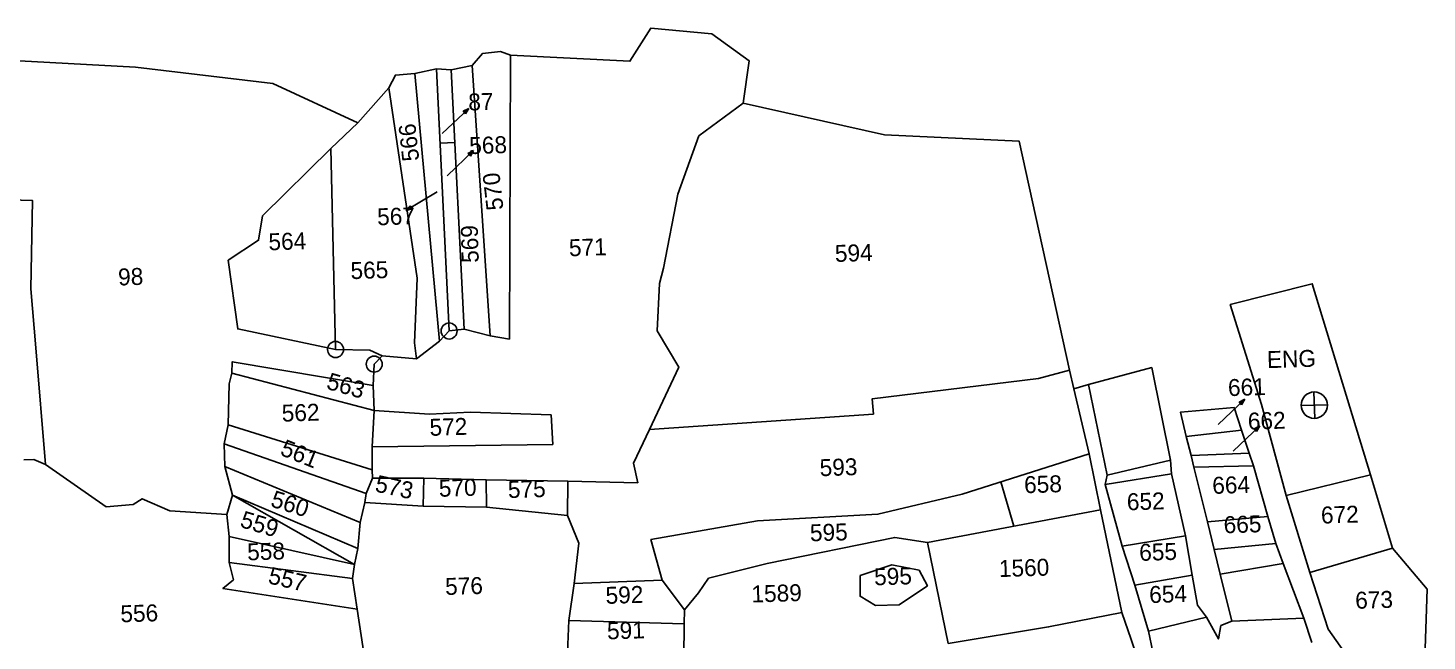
# Model space of a CAD drawing. Header units: metres. Extents: x 277515 to 230369286191, y 2056844 to 115415464409.
# Drawn here: x 278989 to 279721, y 2059648 to 2059968 of the extents above; entities that cross this region are included whole.
import ezdxf
from ezdxf.enums import TextEntityAlignment as Align

# ---------------------------------------------------------------- set-up
doc = ezdxf.new("R2010")
doc.units = ezdxf.units.M
doc.header["$MEASUREMENT"] = 0
for name, color, linetype in [('OFF', 1, 'Continuous'), ('OTHERS', 1, 'Continuous'), ('POLY_PARCEL', 6, 'Continuous'), ('POLY_ROAD', 30, 'Continuous'), ('SYM_ARROW', 1, 'Continuous'), ('SYM_STONE', 1, 'Continuous'), ('TEXT_MAPIN', 7, 'Continuous'), ('TEXT_PARCEL', 7, 'Continuous')]:
    doc.layers.add(name, color=color, linetype=linetype)
doc.styles.add('TEXT_MAP', font='', dxfattribs={"height": 1.8})
doc.styles.get('TEXT_MAP').set_extended_font_data('Kruti Dev 050')

# ---------------------------------------------------------------- blocks, each defined once
blk = doc.blocks.new('STONE')
blk.add_circle((0, 0), 0.851)
blk = doc.blocks.new('ARROWASPECT')
h = blk.add_hatch(color=256)
h.paths.add_polyline_path([(2.85, -2.85), (3.72, -1.98), (0, 0)])
h.paths.add_polyline_path([(0, 0), (1.98, -3.72), (2.85, -2.85)])
for points in [[(0, 0), (17.15, -17.15)], [(0, 0), (1.98, -3.72)], [(0, 0), (3.72, -1.98)], [(3.72, -1.98), (1.98, -3.72)]]:
    blk.add_lwpolyline(points)
blk = doc.blocks.new('DETAIL')
for points in [[(-1.4, 0), (1.4, 0)], [(0, 1.4), (0, -1.4)]]:
    blk.add_lwpolyline(points)
blk.add_circle((0, 0), 1.4)
blk = doc.blocks.new('KSUB')
at = {"layer": 'OFF'}
for points in [[(279212.51, 2059908.44), (279204.87, 2059908.18)], [(279544.04, 2059781.93), (279536.42, 2059779.7)], [(279504.96, 2059707.92), (279498.27, 2059731.1)]]:
    blk.add_lwpolyline(points, dxfattribs=at)
at = {"layer": 'POLY_PARCEL'}
for points in [[(279241.7, 2059954.21), (279304.15, 2059950.96), (279315.13, 2059968.36), (279346.99, 2059965.37), (279366.48, 2059951.28), (279363.38, 2059929.11)], [(278974.97, 2059951.73), (279045.55, 2059947.88), (279117.29, 2059939.36), (279161.8, 2059918.73)], [(279221.61, 2059948.83), (279210.56, 2059946.51)], [(279221.61, 2059948.83), (279226.98, 2059954.95), (279236.48, 2059956.03), (279241.7, 2059954.21)], [(279231.1, 2059807.46), (279221.61, 2059948.83)], [(279241.7, 2059954.21), (279241.08, 2059805.78), (279231.1, 2059807.46)], [(279177.98, 2059937), (279181.44, 2059943.72), (279191.56, 2059944.52)], [(279203, 2059947.07), (279191.56, 2059944.52)], [(279191.56, 2059944.52), (279204.58, 2059804.66)], [(279203, 2059947.07), (279210.56, 2059946.51)], [(279209.58, 2059809.97), (279203, 2059947.07)], [(279210.56, 2059946.51), (279217.49, 2059811.01)], [(279177.98, 2059937), (279161.8, 2059918.73)], [(279192.53, 2059795.46), (279191.48, 2059803.76), (279192.83, 2059837.53), (279177.98, 2059937)], [(279363.38, 2059929.11), (279340.28, 2059911.99), (279329.3, 2059881.49), (279321.75, 2059842.77), (279319.62, 2059834.77), (279318.38, 2059810.13), (279329.69, 2059791.03), (279314.41, 2059758.42)], [(279534.08, 2059789.52), (279507.86, 2059909.12), (279437.34, 2059912.6), (279363.38, 2059929.11)], [(279161.8, 2059918.73), (279147.72, 2059905.38)], [(279111.87, 2059870.15), (279147.72, 2059905.38)], [(279147.72, 2059905.38), (279150.14, 2059800.29)], [(278998.44, 2059740.15), (278993.39, 2059801.11), (278990.67, 2059832.09), (278991.64, 2059878.15), (278973.75, 2059878.79), (278974.16, 2059874.17)], [(279150.14, 2059800.29), (279098.98, 2059811.03), (279093.91, 2059846.98), (279109.87, 2059857.39), (279111.87, 2059870.15)], [(279691.62, 2059734.79), (279661.17, 2059834.65), (279618.21, 2059823.81), (279634.51, 2059771.63)], [(279204.58, 2059804.66), (279209.58, 2059809.97)], [(279217.49, 2059811.01), (279209.58, 2059809.97)], [(279217.49, 2059811.01), (279231.1, 2059807.46)], [(279204.58, 2059804.66), (279192.53, 2059795.46)], [(279150.14, 2059800.29), (279168.17, 2059799.87), (279174.61, 2059796.9)], [(279174.61, 2059796.9), (279170.37, 2059792.64), (279169.91, 2059781.51)], [(279174.61, 2059796.9), (279192.53, 2059795.46)], [(279093.9, 2059760.93), (279094.44, 2059782.38), (279095.85, 2059787.98)], [(279169.91, 2059781.51), (279096.07, 2059793.93), (279095.85, 2059787.98)], [(279095.85, 2059787.98), (279170.31, 2059768.43)], [(279314.41, 2059758.42), (279431.53, 2059766.54), (279430.89, 2059774.46), (279517.93, 2059785.06), (279534.08, 2059789.52)], [(279536.42, 2059779.7), (279534.08, 2059789.52)], [(279544.04, 2059781.93), (279577.13, 2059790.88), (279586.95, 2059742.37)], [(279170.31, 2059768.43), (279169.91, 2059781.51)], [(279169.31, 2059749.35), (279170.31, 2059768.43)], [(279170.31, 2059768.43), (279199.36, 2059766.54), (279220.77, 2059767.59), (279262.91, 2059766.11), (279263.78, 2059750.66), (279169.31, 2059749.35)], [(279624.16, 2059758.15), (279620.26, 2059769.91), (279592.14, 2059767.46), (279595.26, 2059754.85)], [(279634.51, 2059771.63), (279647.48, 2059723.92)], [(279093.9, 2059760.93), (279091.83, 2059750.95)], [(279169.28, 2059737.45), (279093.9, 2059760.93)], [(279271.72, 2059731.46), (279308.29, 2059730.6), (279305.99, 2059740.84), (279314.41, 2059758.42)], [(279595.26, 2059754.85), (279624.16, 2059758.15)], [(279595.26, 2059754.85), (279597.72, 2059744.87)], [(279628.17, 2059746.03), (279624.16, 2059758.15)], [(279092.19, 2059739.06), (279091.83, 2059750.95)], [(279091.83, 2059750.95), (279166.08, 2059725.05)], [(279169.31, 2059749.35), (279169.28, 2059737.45)], [(279544.5, 2059745.76), (279478.03, 2059724.68), (279433.88, 2059714.2), (279370.84, 2059710.69), (279315.15, 2059701.04), (279320.96, 2059679.79)], [(279597.72, 2059744.87), (279628.17, 2059746.03)], [(279597.72, 2059744.87), (279599.23, 2059738.76)], [(279630.32, 2059739.54), (279628.17, 2059746.03)], [(278987.05, 2059742.7), (278992.21, 2059742.85), (278998.44, 2059740.15)], [(279093.35, 2059714.09), (279063.51, 2059715.96), (279049.02, 2059722.26), (279044.35, 2059719.34), (279030.09, 2059718.11), (278998.44, 2059740.15)], [(279092.19, 2059739.06), (279096.22, 2059724.1)], [(279162.97, 2059709.87), (279092.19, 2059739.06)], [(279169.41, 2059733.09), (279169.28, 2059737.45)], [(279586.95, 2059742.37), (279553.83, 2059734.61)], [(279587.57, 2059735.24), (279586.95, 2059742.37)], [(279599.23, 2059738.76), (279630.32, 2059739.54)], [(279599.23, 2059738.76), (279606.27, 2059710.25)], [(279637.86, 2059713.07), (279630.32, 2059739.54)], [(279166.08, 2059725.05), (279169.41, 2059733.09)], [(279169.41, 2059733.09), (279196.41, 2059733.12)], [(279196.41, 2059733.12), (279196.07, 2059718.43)], [(279229.01, 2059732.13), (279196.41, 2059733.12)], [(279229.01, 2059732.13), (279271.72, 2059731.46)], [(279229.05, 2059717.85), (279229.01, 2059732.13)], [(279271.48, 2059713.6), (279271.72, 2059731.46)], [(279552.79, 2059729.81), (279587.57, 2059735.24)], [(279587.57, 2059735.24), (279594.91, 2059702.93)], [(279647.48, 2059723.92), (279691.62, 2059734.79)], [(279691.62, 2059734.79), (279703.12, 2059696.46)], [(279093.35, 2059714.09), (279096.22, 2059724.1)], [(279096.22, 2059724.1), (279160.07, 2059687.96)], [(279096.22, 2059724.1), (279161.8, 2059696.35)], [(279165.44, 2059720.27), (279166.08, 2059725.05)], [(279659.91, 2059683.78), (279647.48, 2059723.92)], [(279165.44, 2059720.27), (279162.97, 2059709.87)], [(279196.07, 2059718.43), (279165.44, 2059720.27)], [(279196.07, 2059718.43), (279229.05, 2059717.85)], [(279229.05, 2059717.85), (279271.48, 2059713.6)], [(279550.29, 2059716.47), (279459.87, 2059699.41)], [(279094.5, 2059702.62), (279093.35, 2059714.09)], [(279161.8, 2059696.35), (279162.97, 2059709.87)], [(279274.95, 2059677.99), (279277.48, 2059699.1), (279271.48, 2059713.6)], [(279606.27, 2059710.25), (279637.86, 2059713.07)], [(279606.27, 2059710.25), (279609.86, 2059695.7)], [(279642.12, 2059698.88), (279637.86, 2059713.07)], [(279094.42, 2059689), (279094.5, 2059702.62)], [(279160.07, 2059687.96), (279094.5, 2059702.62)], [(279459.87, 2059699.41), (279442.71, 2059702.06), (279376.02, 2059688.51), (279345.28, 2059680.83), (279339.95, 2059673.12), (279332.68, 2059664.17)], [(279594.91, 2059702.93), (279561.72, 2059697.55)], [(279598.32, 2059682.4), (279594.91, 2059702.93)], [(279160.07, 2059687.96), (279161.8, 2059696.35)], [(279459.87, 2059699.41), (279470.62, 2059646.57)], [(279609.86, 2059695.7), (279642.12, 2059698.88)], [(279609.86, 2059695.7), (279613.02, 2059682.93)], [(279645.98, 2059688.38), (279642.12, 2059698.88)], [(279703.12, 2059696.46), (279659.91, 2059683.78)], [(279719.82, 2059633.52), (279721.19, 2059675), (279703.12, 2059696.46)], [(279094.42, 2059689), (279096.68, 2059679.94), (279091.26, 2059675.41), (279161.49, 2059664.51)], [(279159.01, 2059680.66), (279094.42, 2059689)], [(279159.01, 2059680.66), (279160.07, 2059687.96)], [(279455.55, 2059684.99), (279441.17, 2059687.73), (279424.66, 2059682.07), (279424.59, 2059671.35), (279432.68, 2059666.44), (279444.98, 2059666.81), (279459.77, 2059676.79), (279455.55, 2059684.99)], [(279613.02, 2059682.93), (279645.98, 2059688.38)], [(279656.77, 2059659.77), (279645.98, 2059688.38)], [(279161.49, 2059664.51), (279159.01, 2059680.66)], [(279272.26, 2059658.6), (279274.95, 2059677.99)], [(279320.96, 2059679.79), (279274.95, 2059677.99)], [(279332.68, 2059664.17), (279320.96, 2059679.79)], [(279568.3, 2059677.12), (279598.32, 2059682.4)], [(279598.32, 2059682.4), (279601.18, 2059666.62), (279605.81, 2059660.39)], [(279613.02, 2059682.93), (279619.02, 2059658.3)], [(279659.91, 2059683.78), (279669.47, 2059654.16), (279684.1, 2059633.39), (279719.82, 2059633.52)], [(279165.7, 2059637.09), (279161.49, 2059664.51)], [(279332.68, 2059664.17), (279332.61, 2059656.82)], [(279271.58, 2059641.92), (279272.26, 2059658.6)], [(279272.26, 2059658.6), (279332.61, 2059656.82)], [(279332.61, 2059656.82), (279332.44, 2059639.37)], [(279470.62, 2059646.57), (279523.17, 2059655.32), (279561.46, 2059662.84)], [(279605.81, 2059660.39), (279575.51, 2059653.06)], [(279613.39, 2059656.05), (279612.06, 2059649.01), (279605.81, 2059660.39)], [(279619.02, 2059658.3), (279613.39, 2059656.05)], [(279619.02, 2059658.3), (279656.77, 2059659.77)], [(279660.95, 2059647.15), (279656.77, 2059659.77)]]:
    blk.add_lwpolyline(points, dxfattribs=at)
at = {"layer": 'POLY_ROAD'}
for points in [[(279553.83, 2059734.61), (279544.04, 2059781.93)], [(279536.42, 2059779.7), (279544.5, 2059745.76)], [(279544.5, 2059745.76), (279550.29, 2059716.47)], [(279553.83, 2059734.61), (279552.79, 2059729.81)], [(279561.72, 2059697.55), (279552.79, 2059729.81)], [(279561.46, 2059662.84), (279550.29, 2059716.47)], [(279561.72, 2059697.55), (279568.3, 2059677.12)], [(279575.51, 2059653.06), (279568.3, 2059677.12)], [(279575.94, 2059620.45), (279566.34, 2059648.73), (279561.46, 2059662.84)], [(279575.51, 2059653.06), (279577.68, 2059642.32)]]:
    blk.add_lwpolyline(points, dxfattribs=at)
at = {"layer": 'OTHERS', "xscale": 4.921375242810441, "yscale": 4.921375242810441, "zscale": 4.921375242810441, "rotation": 1.753663468044712}
blk.add_blockref('DETAIL', (279662.21, 2059771.2), dxfattribs=at)
at = {"layer": 'SYM_ARROW'}
for p, xscale, yscale, zscale, rotation in [((279219.81, 2059926.36), 0.7863786985108947, 0.7863786985108947, 0.7863786985108947, 268.4210019252548), ((279222.34, 2059904.25), 0.7863786985108947, 0.7863786985108947, 0.7863786985108947, 268.4210019252548), ((279186.98, 2059873.01), 0.7863786985108948, 0.7863786985108948, 0.7863786985108948, 75.62395979880577), ((279625.83, 2059774.27), 0.7863786985108947, 0.7863786985108947, 0.7863786985108947, 268.4210019252548), ((279633.66, 2059760.34), 0.7863786985108947, 0.7863786985108947, 0.7863786985108947, 268.4210019252548)]:
    blk.add_blockref('ARROWASPECT', p, dxfattribs=dict(at, xscale=xscale, yscale=yscale, zscale=zscale, rotation=rotation))
at = {"layer": 'SYM_STONE', "xscale": 4.921375242810441, "yscale": 4.921375242810441, "zscale": 4.921375242810441}
for p, rotation in [((279209.58, 2059809.97), 291.3968608279201), ((279150.14, 2059800.29), 1.753663468044712), ((279170.37, 2059792.64), 329.7436547371319)]:
    blk.add_blockref('STONE', p, dxfattribs=dict(at, rotation=rotation))
at = {"layer": 'TEXT_MAPIN'}
blk.add_text('ENG', height=8.858, rotation=1.75366, dxfattribs=at).set_placement((279650.38, 2059790.94), align=Align.CENTER)
at = {"layer": 'TEXT_PARCEL', "style": 'TEXT_MAP'}
for s, rotation, p in [('87', 1.75366, (279226.31, 2059925.41)), ('566', 96.1549, (279192.91, 2059908.98)), ('568', 1.75366, (279230.09, 2059902.72)), ('570', 96.5201, (279236.94, 2059883.38)), ('567', 1.75366, (279181.91, 2059865.51)), ('564', 1.75366, (279125.04, 2059852.43)), ('569', 91.75366, (279224.8, 2059855.58)), ('571', 1.75366, (279282.27, 2059849.32)), ('594', 1.75366, (279421.41, 2059846.35)), ('565', 1.75366, (279167.97, 2059837.36)), ('98', 1.75366, (279043.1, 2059833.94)), ('563', 344.23767, (279154.4, 2059777.17)), ('661', 1.75366, (279627.06, 2059776.21)), ('562', 1.75366, (279132, 2059762.86)), ('662', 1.75366, (279637.46, 2059758.66)), ('572', 1.75366, (279209.32, 2059755.44)), ('561', 338.13648, (279129.8, 2059741.69)), ('593', 1.75366, (279413.43, 2059734.35)), ('573', 347.72532, (279180, 2059724.05)), ('570', 1.75366, (279214.18, 2059723.59)), ('575', 1.75366, (279250.33, 2059722.93)), ('658', 1.75366, (279520.4, 2059725.45)), ('664', 1.75366, (279618.84, 2059725.09)), ('560', 342.67048, (279125.07, 2059715.43)), ('652', 1.75366, (279574.16, 2059716.5)), ('559', 343.32864, (279109.16, 2059704.82)), ('672', 1.75366, (279675.71, 2059709.56)), ('595', 1.75366, (279408.35, 2059700.3)), ('665', 1.75366, (279624.79, 2059704.5)), ('558', 1.75366, (279113.91, 2059690.33)), ('655', 1.75366, (279580.62, 2059690.07)), ('557', 346.69355, (279124.03, 2059675.89)), ('595', 1.75366, (279441.93, 2059677.3)), ('1560', 1.75366, (279510.49, 2059681.73)), ('576', 1.75366, (279217.48, 2059672.25)), ('592', 1.75366, (279301.43, 2059667.6)), ('1589', 1.75366, (279381.04, 2059668.43)), ('654', 1.75366, (279585.84, 2059668.02)), ('673', 1.75366, (279693.63, 2059665.02)), ('556', 1.75366, (279047.59, 2059657.97)), ('591', 1.75366, (279302.19, 2059649.05))]:
    blk.add_text(s, height=8.858, rotation=rotation, dxfattribs=at).set_placement(p, align=Align.CENTER)

msp = doc.modelspace()

# ---------------------------------------------------------------- block references
msp.add_blockref('KSUB', (0, 0))

doc.saveas('drawing.dxf')
